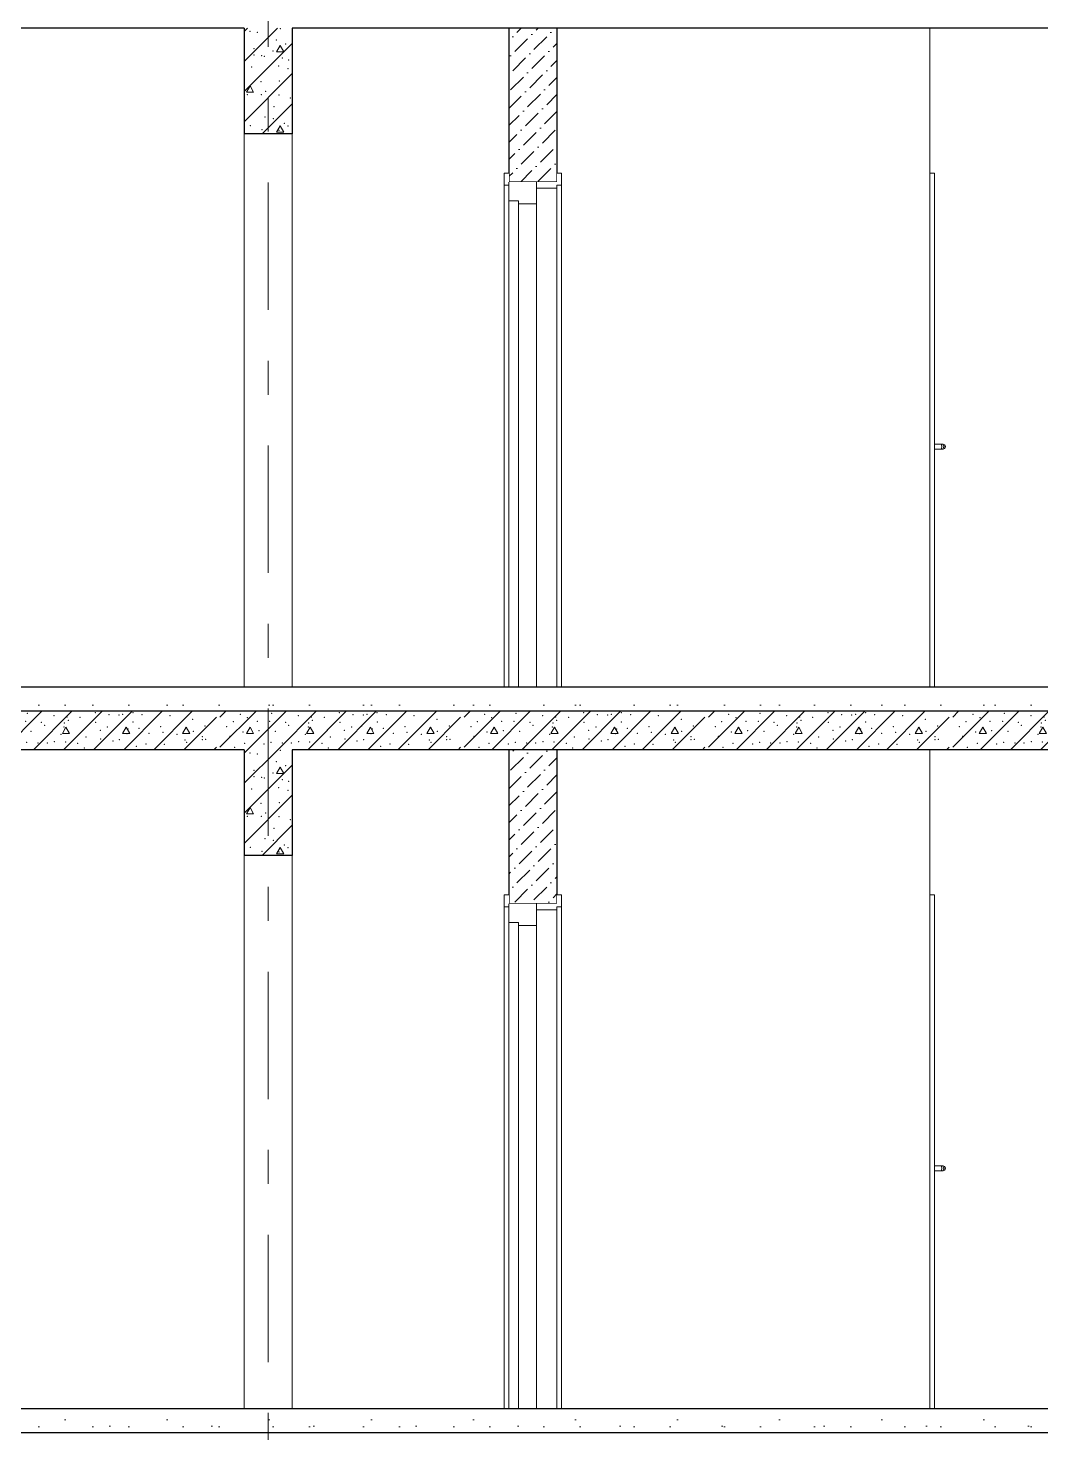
# Model space of a CAD drawing. Header units: millimetres. Extents: x 18162 to 7085488, y 72188 to 247925.
# Drawn here: x 3669831 to 3674041, y 107018 to 112858 of the extents above; entities that cross this region are included whole.
import ezdxf
from ezdxf.enums import TextEntityAlignment as Align

# ---------------------------------------------------------------- set-up
doc = ezdxf.new("R2010")
doc.units = ezdxf.units.MM
doc.header["$MEASUREMENT"] = 0
for name, pattern in [('Dot & Dashed', [670.277762, 317.5, -176.388889, 0, -176.388874]), ('Double Dashed', [1093.611073, 529.166651, -211.666656, 141.111112, -211.666656]), ('Wipeout_Contour', [1000, 0, -1000])]:
    doc.linetypes.add(name, pattern=pattern)
for name, color, linetype in [('Archicad Doors', 7, 'Continuous'), ('Structural - Bearing', 7, 'Continuous'), ('Structural - Grid', 7, 'Continuous')]:
    doc.layers.add(name, color=color, linetype=linetype)
doc.styles.add('GENERATED_STYLE_3', font='', dxfattribs={"width": 0.8})
doc.styles.get('GENERATED_STYLE_3').set_extended_font_data('ISOCPEUR MON')
pattern_1 = [(45, (3761974.73, 95118.01), (-70.71068, 70.71068), [75, -25, 0, -25]), (45, (3761983.57, 95197.56), (-70.71068, 70.71068), [75, -25, 0, -25])]
pattern_2 = [(0, (3761974.7, 95118), (0, 779.423), [48.75, -401.25]), (0, (3762199.7, 95507.7), (0, 779.423), [48.75, -401.25]), (60, (3761974.7, 95118), (-675, 389.7114), [48.75, -401.25]), (60, (3762424.7, 95118), (-675, 389.7114), [48.75, -401.25]), (120, (3762023.5, 95118), (675, 389.7114), [48.75, -401.25]), (120, (3762473.5, 95118), (675, 389.7114), [48.75, -401.25]), (0, (3761974.73, 95193), (0, 150), [0, -150, 0, -225]), (45, (3762049.73, 95193), (-106.06602, 106.06602), [0, -112.5, 0, -187.5])]

# ---------------------------------------------------------------- blocks, each defined once
blk = doc.blocks.new('*X804', base_point=(3761974.7, 95118))
at = {"layer": 'Structural - Bearing', "color": 7, "linetype": 'Continuous', "lineweight": 9}
for p, q in [((3670729.1, 109718.8), (3670868.3, 109858)), ((3670729.1, 109843.8), (3670743.3, 109858)), ((3670729.1, 109593.8), (3670929.1, 109793.8)), ((3670878.5, 109784.9), (3670863.6, 109758.9)), ((3670863.6, 109758.9), (3670893.6, 109758.9)), ((3670893.6, 109758.9), (3670878.5, 109784.9)), ((3670729.1, 109468.8), (3670929.1, 109668.8)), ((3670738.4, 109592.2), (3670753.5, 109618.3)), ((3670753.5, 109618.3), (3670768.4, 109592.2)), ((3670768.4, 109592.2), (3670738.4, 109592.2)), ((3670803.3, 109418), (3670929.1, 109543.8)), ((3670878.5, 109451.6), (3670863.6, 109425.5)), ((3670893.6, 109425.6), (3670878.5, 109451.6)), ((3670863.6, 109425.5), (3670893.6, 109425.6)), ((3670928.3, 109418), (3670929.1, 109418.8))]:
    blk.add_line(p, q, dxfattribs=at)
for p in [(3670878.9, 109855.7), (3670753, 109843.9), (3670783.6, 109840.2), (3670862.4, 109808.6), (3670769.5, 109771.9), (3670769.5, 109746.3), (3670789.8, 109779.5), (3670802.4, 109743.4), (3670813.2, 109741.1), (3670848.4, 109762), (3670901.2, 109791.6), (3670760.7, 109695.5), (3670872, 109700.2), (3670888.1, 109733.5), (3670910.7, 109689.5), (3670914.2, 109726), (3670799.5, 109635.8), (3670875.1, 109638.4), (3670741.6, 109581.7), (3670764.7, 109592), (3670800.9, 109581.2), (3670817.9, 109595.7), (3670874.2, 109579.2), (3670921.4, 109567.3), (3670852.8, 109530.7), (3670754.5, 109452.9), (3670815, 109489), (3670849.8, 109481.9), (3670895.7, 109462), (3670910.5, 109451.5), (3670802.9, 109435.9), (3670873.7, 109433.4)]:
    blk.add_point(p, dxfattribs=at)
blk = doc.blocks.new('*X817', base_point=(3761974.7, 95118))
at = {"layer": 'Structural - Bearing', "color": 7, "linetype": 'Continuous', "lineweight": 9}
for p, q in [((3670729.1, 112718.8), (3670868.2, 112858)), ((3670729.1, 112843.8), (3670743.2, 112858)), ((3670729.1, 112593.8), (3670929.1, 112793.8)), ((3670878.5, 112785), (3670863.6, 112758.9)), ((3670893.6, 112759), (3670878.5, 112785)), ((3670863.6, 112758.9), (3670893.6, 112759)), ((3670729.1, 112468.8), (3670929.1, 112668.8)), ((3670738.4, 112592.3), (3670753.5, 112618.3)), ((3670753.5, 112618.3), (3670768.4, 112592.3)), ((3670768.4, 112592.3), (3670738.4, 112592.3)), ((3670803.2, 112418), (3670929.1, 112543.8)), ((3670878.5, 112451.6), (3670863.6, 112425.6)), ((3670863.6, 112425.6), (3670893.6, 112425.6)), ((3670893.6, 112425.6), (3670878.5, 112451.6)), ((3670928.2, 112418), (3670929.1, 112418.8))]:
    blk.add_line(p, q, dxfattribs=at)
for p in [(3670753, 112843.9), (3670783.6, 112840.3), (3670878.9, 112855.7), (3670769.5, 112772), (3670789.8, 112779.5), (3670862.4, 112808.6), (3670901.2, 112791.7), (3670769.5, 112746.3), (3670802.4, 112743.5), (3670813.2, 112741.1), (3670848.4, 112762.1), (3670888.1, 112733.5), (3670914.2, 112726), (3670760.7, 112695.6), (3670872, 112700.2), (3670910.7, 112689.5), (3670799.5, 112635.9), (3670817.9, 112595.7), (3670875.1, 112638.4), (3670741.6, 112581.8), (3670764.7, 112592.1), (3670800.9, 112581.2), (3670874.2, 112579.2), (3670921.4, 112567.3), (3670815, 112489.1), (3670849.8, 112481.9), (3670852.8, 112530.7), (3670754.5, 112453), (3670802.9, 112435.9), (3670873.7, 112433.5), (3670895.7, 112462), (3670910.5, 112451.5)]:
    blk.add_point(p, dxfattribs=at)
blk = doc.blocks.new('*X821', base_point=(3761974.7, 95118))
at = {"layer": 'Structural - Bearing', "color": 7, "linetype": 'Continuous', "lineweight": 9}
for p, q in [((3669429.1, 109949), (3669498, 110018)), ((3669463, 109858), (3669598.3, 109993.2)), ((3669613.4, 109993.2), (3669638.2, 110018)), ((3669613.4, 109868.2), (3669763.2, 110018)), ((3669728.2, 109858), (3669888.2, 110018)), ((3669853.2, 109858), (3670013.2, 110018)), ((3669978.2, 109858), (3670138.2, 110018)), ((3670103.2, 109858), (3670263.2, 110018)), ((3670228.2, 109858), (3670388.2, 110018)), ((3670353.2, 109858), (3670513.2, 110018)), ((3670478.2, 109858), (3670613.4, 109993.2)), ((3670628.5, 109993.2), (3670653.3, 110018)), ((3670628.5, 109868.2), (3670778.3, 110018)), ((3670743.3, 109858), (3670903.3, 110018)), ((3670868.3, 109858), (3671028.3, 110018)), ((3670993.3, 109858), (3671153.3, 110018)), ((3671118.3, 109858), (3671278.3, 110018)), ((3671243.3, 109858), (3671403.3, 110018)), ((3671368.3, 109858), (3671528.3, 110018)), ((3671493.3, 109858), (3671628.5, 109993.2)), ((3671643.6, 109993.2), (3671668.4, 110018)), ((3671643.6, 109868.2), (3671793.4, 110018)), ((3671758.4, 109858), (3671918.4, 110018)), ((3671883.4, 109858), (3672043.4, 110018)), ((3672008.4, 109858), (3672168.4, 110018)), ((3672133.4, 109858), (3672293.4, 110018)), ((3672258.4, 109858), (3672418.4, 110018)), ((3672383.4, 109858), (3672543.4, 110018)), ((3672508.4, 109858), (3672643.6, 109993.2)), ((3672658.8, 109993.2), (3672683.5, 110018)), ((3672658.8, 109868.2), (3672808.5, 110018)), ((3672773.5, 109858), (3672933.5, 110018)), ((3672898.5, 109858), (3673058.5, 110018)), ((3673023.5, 109858), (3673183.5, 110018)), ((3673148.5, 109858), (3673308.5, 110018)), ((3673273.5, 109858), (3673433.5, 110018)), ((3673398.5, 109858), (3673558.5, 110018)), ((3673523.5, 109858), (3673658.8, 109993.2)), ((3673673.9, 109993.2), (3673698.7, 110018)), ((3673673.9, 109868.2), (3673823.7, 110018)), ((3673788.7, 109858), (3673948.7, 110018)), ((3673913.7, 109858), (3674073.7, 110018)), ((3674038.7, 109858), (3674198.7, 110018)), ((3674163.7, 109858), (3674323.7, 110018)), ((3674288.7, 109858), (3674448.7, 110018)), ((3674413.7, 109858), (3674573.7, 110018)), ((3674538.7, 109858), (3674673.9, 109993.2)), ((3674689, 109993.2), (3674713.8, 110018)), ((3674689, 109868.2), (3674838.8, 110018)), ((3674803.8, 109858), (3674963.8, 110018)), ((3674928.8, 109858), (3675088.8, 110018)), ((3675053.8, 109858), (3675213.8, 110018)), ((3675178.8, 109858), (3675338.8, 110018)), ((3675303.8, 109858), (3675463.8, 110018)), ((3675428.8, 109858), (3675588.8, 110018)), ((3675553.8, 109858), (3675689, 109993.2)), ((3675704.2, 109993.2), (3675728.9, 110018)), ((3675704.2, 109868.2), (3675853.9, 110018)), ((3675818.9, 109858), (3675978.9, 110018)), ((3675943.9, 109858), (3676103.9, 110018)), ((3676068.9, 109858), (3676228.9, 110018)), ((3676193.9, 109858), (3676353.9, 110018)), ((3669458.1, 109925.6), (3669473.3, 109951.6)), ((3669488.2, 109925.5), (3669458.1, 109925.6)), ((3669473.3, 109951.6), (3669488.2, 109925.5)), ((3669723.3, 109925.6), (3669738.4, 109951.6)), ((3669753.3, 109925.5), (3669723.3, 109925.6)), ((3669738.4, 109951.6), (3669753.3, 109925.5)), ((3669973.3, 109925.6), (3669988.4, 109951.6)), ((3670003.3, 109925.5), (3669973.3, 109925.6)), ((3669988.4, 109951.6), (3670003.3, 109925.5)), ((3670223.3, 109925.6), (3670238.4, 109951.6)), ((3670253.3, 109925.5), (3670223.3, 109925.6)), ((3670238.4, 109951.6), (3670253.3, 109925.5)), ((3670473.3, 109925.6), (3670488.4, 109951.6)), ((3670503.3, 109925.5), (3670473.3, 109925.6)), ((3670488.4, 109951.6), (3670503.3, 109925.5)), ((3670738.4, 109925.6), (3670753.5, 109951.6)), ((3670768.4, 109925.5), (3670738.4, 109925.6)), ((3670753.5, 109951.6), (3670768.4, 109925.5)), ((3670988.4, 109925.6), (3671003.5, 109951.6)), ((3671018.4, 109925.5), (3670988.4, 109925.6)), ((3671003.5, 109951.6), (3671018.4, 109925.5)), ((3671238.4, 109925.6), (3671253.5, 109951.6)), ((3671268.4, 109925.5), (3671238.4, 109925.6)), ((3671253.5, 109951.6), (3671268.4, 109925.5)), ((3671488.4, 109925.6), (3671503.5, 109951.6)), ((3671518.4, 109925.5), (3671488.4, 109925.6)), ((3671503.5, 109951.6), (3671518.4, 109925.5)), ((3671753.5, 109925.6), (3671768.6, 109951.6)), ((3671783.6, 109925.5), (3671753.5, 109925.6)), ((3671768.6, 109951.6), (3671783.6, 109925.5)), ((3672003.5, 109925.6), (3672018.6, 109951.6)), ((3672033.6, 109925.5), (3672003.5, 109925.6)), ((3672018.6, 109951.6), (3672033.6, 109925.5)), ((3672253.5, 109925.6), (3672268.6, 109951.6)), ((3672283.6, 109925.5), (3672253.5, 109925.6)), ((3672268.6, 109951.6), (3672283.6, 109925.5)), ((3672503.5, 109925.6), (3672518.6, 109951.6)), ((3672533.6, 109925.5), (3672503.5, 109925.6)), ((3672518.6, 109951.6), (3672533.6, 109925.5)), ((3672768.6, 109925.6), (3672783.8, 109951.6)), ((3672798.7, 109925.5), (3672768.6, 109925.6)), ((3672783.8, 109951.6), (3672798.7, 109925.5)), ((3673018.6, 109925.6), (3673033.8, 109951.6)), ((3673048.7, 109925.5), (3673018.6, 109925.6)), ((3673033.8, 109951.6), (3673048.7, 109925.5)), ((3673268.6, 109925.6), (3673283.8, 109951.6)), ((3673298.7, 109925.5), (3673268.6, 109925.6)), ((3673283.8, 109951.6), (3673298.7, 109925.5)), ((3673518.6, 109925.6), (3673533.8, 109951.6)), ((3673548.7, 109925.5), (3673518.6, 109925.6)), ((3673533.8, 109951.6), (3673548.7, 109925.5)), ((3673783.8, 109925.6), (3673798.9, 109951.6)), ((3673813.8, 109925.5), (3673783.8, 109925.6)), ((3673798.9, 109951.6), (3673813.8, 109925.5)), ((3674033.8, 109925.6), (3674048.9, 109951.6)), ((3674063.8, 109925.5), (3674033.8, 109925.6)), ((3674048.9, 109951.6), (3674063.8, 109925.5)), ((3674283.8, 109925.6), (3674298.9, 109951.6)), ((3674313.8, 109925.5), (3674283.8, 109925.6)), ((3674298.9, 109951.6), (3674313.8, 109925.5)), ((3674533.8, 109925.6), (3674548.9, 109951.6)), ((3674563.8, 109925.5), (3674533.8, 109925.6)), ((3674548.9, 109951.6), (3674563.8, 109925.5)), ((3674798.9, 109925.6), (3674814, 109951.6)), ((3674828.9, 109925.5), (3674798.9, 109925.6)), ((3674814, 109951.6), (3674828.9, 109925.5)), ((3675048.9, 109925.6), (3675064, 109951.6)), ((3675078.9, 109925.5), (3675048.9, 109925.6)), ((3675064, 109951.6), (3675078.9, 109925.5)), ((3675298.9, 109925.6), (3675314, 109951.6)), ((3675328.9, 109925.5), (3675298.9, 109925.6)), ((3675314, 109951.6), (3675328.9, 109925.5)), ((3675548.9, 109925.6), (3675564, 109951.6)), ((3675578.9, 109925.5), (3675548.9, 109925.6)), ((3675564, 109951.6), (3675578.9, 109925.5)), ((3675814, 109925.6), (3675829.2, 109951.6)), ((3675844.1, 109925.5), (3675814, 109925.6)), ((3675829.2, 109951.6), (3675844.1, 109925.5)), ((3676064, 109925.6), (3676079.2, 109951.6)), ((3676094.1, 109925.5), (3676064, 109925.6)), ((3676079.2, 109951.6), (3676094.1, 109925.5)), ((3676314, 109925.6), (3676329.2, 109951.6)), ((3676344.1, 109925.5), (3676314, 109925.6)), ((3676318.9, 109858), (3676379.1, 109918.1)), ((3676329.2, 109951.6), (3676344.1, 109925.5)), ((3669588, 109858), (3669598.3, 109868.2)), ((3670603.2, 109858), (3670613.4, 109868.2)), ((3671618.3, 109858), (3671628.5, 109868.2)), ((3672633.4, 109858), (3672643.6, 109868.2)), ((3673648.5, 109858), (3673658.8, 109868.2)), ((3674663.7, 109858), (3674673.9, 109868.2)), ((3675678.8, 109858), (3675689, 109868.2))]:
    blk.add_line(p, q, dxfattribs=at)
for p in [(3669500, 109984.5), (3669668.5, 109975.4), (3669698.1, 110005.4), (3669727.3, 109990.9), (3669768.8, 109976.8), (3669820.5, 109976.4), (3669828.2, 110009.3), (3669886.2, 109972.5), (3669938.9, 109999), (3669982, 109969.1), (3669992.8, 109993.8), (3669997.9, 109980.2), (3670046.9, 109992.2), (3670110.1, 110012.3), (3670111.8, 109972.1), (3670166.8, 110004.1), (3670209.2, 110003.1), (3670224.6, 110004.6), (3670266.4, 110012.3), (3670267.1, 109973.8), (3670304.6, 110004.1), (3670420.1, 109999.9), (3670515.2, 109984.5), (3670683.6, 109975.4), (3670713.2, 110005.4), (3670742.4, 109990.9), (3670783.9, 109976.8), (3670835.6, 109976.4), (3670843.3, 110009.3), (3670901.3, 109972.5), (3670954, 109999), (3670997.2, 109969.1), (3671008, 109993.8), (3671013, 109980.2), (3671062.1, 109992.2), (3671125.2, 110012.3), (3671127, 109972.1), (3671182, 110004.1), (3671224.3, 110003.1), (3671239.8, 110004.6), (3671281.5, 110012.3), (3671282.2, 109973.8), (3671319.8, 110004.1), (3671435.2, 109999.9), (3671530.3, 109984.5), (3671698.7, 109975.4), (3671728.4, 110005.4), (3671757.5, 109990.9), (3671799, 109976.8), (3671850.8, 109976.4), (3671858.4, 110009.3), (3671916.4, 109972.5), (3671969.2, 109999), (3672012.3, 109969.1), (3672023.1, 109993.8), (3672028.2, 109980.2), (3672077.2, 109992.2), (3672140.3, 110012.3), (3672142.1, 109972.1), (3672197.1, 110004.1), (3672239.4, 110003.1), (3672254.9, 110004.6), (3672296.6, 110012.3), (3672297.3, 109973.8), (3672334.9, 110004.1), (3672450.4, 109999.9), (3672545.4, 109984.5), (3672713.9, 109975.4), (3672743.5, 110005.4), (3672772.7, 109990.9), (3672814.2, 109976.8), (3672865.9, 109976.4), (3672873.5, 110009.3), (3672931.6, 109972.5), (3672984.3, 109999), (3673027.4, 109969.1), (3673038.2, 109993.8), (3673043.3, 109980.2), (3673092.3, 109992.2), (3673155.4, 110012.3), (3673157.2, 109972.1), (3673212.2, 110004.1), (3673254.6, 110003.1), (3673270, 110004.6), (3673311.7, 110012.3), (3673312.5, 109973.8), (3673350, 110004.1), (3673465.5, 109999.9), (3673560.5, 109984.5), (3673729, 109975.4), (3673758.6, 110005.4), (3673787.8, 109990.9), (3673829.3, 109976.8), (3673881, 109976.4), (3673888.7, 110009.3), (3673946.7, 109972.5), (3673999.4, 109999), (3674042.5, 109969.1), (3674053.3, 109993.8), (3674058.4, 109980.2), (3674107.4, 109992.2), (3674170.6, 110012.3), (3674172.3, 109972.1), (3674227.3, 110004.1), (3674269.7, 110003.1), (3674285.1, 110004.6), (3674326.9, 110012.3), (3674327.6, 109973.8), (3674365.1, 110004.1), (3674480.6, 109999.9), (3674575.7, 109984.5), (3674744.1, 109975.4), (3674773.7, 110005.4), (3674802.9, 109990.9), (3674844.4, 109976.8), (3674896.1, 109976.4), (3674903.8, 110009.3), (3674961.8, 109972.5), (3675014.5, 109999), (3675057.7, 109969.1), (3675068.5, 109993.8), (3675073.5, 109980.2), (3675122.6, 109992.2), (3675185.7, 110012.3), (3675187.5, 109972.1), (3675242.5, 110004.1), (3675284.8, 110003.1), (3675300.3, 110004.6), (3675342, 110012.3), (3675342.7, 109973.8), (3675380.3, 110004.1), (3675495.7, 109999.9), (3675590.8, 109984.5), (3675759.2, 109975.4), (3675788.9, 110005.4), (3675818, 109990.9), (3675859.5, 109976.8), (3675911.3, 109976.4), (3675918.9, 110009.3), (3675976.9, 109972.5), (3676029.7, 109999), (3676072.8, 109969.1), (3676083.6, 109993.8), (3676088.7, 109980.2), (3676137.7, 109992.2), (3676200.8, 110012.3), (3676202.6, 109972.1), (3676257.6, 110004.1), (3676299.9, 110003.1), (3676315.4, 110004.6), (3676357.1, 110012.3), (3676357.8, 109973.8), (3669434.6, 109922.5), (3669502, 109934.6), (3669540.2, 109911.9), (3669550.9, 109956.5), (3669641.4, 109953.9), (3669654.4, 109913.4), (3669708.4, 109932), (3669776, 109937.8), (3669843.6, 109934.6), (3669899.1, 109959.1), (3669968.1, 109922.7), (3669980.1, 109952.6), (3670059.3, 109939.1), (3670071.5, 109911.4), (3670130.8, 109938.5), (3670160.4, 109952.6), (3670201.6, 109956.5), (3670241.5, 109924.3), (3670246.7, 109944.9), (3670291.8, 109946.8), (3670333.5, 109925.6), (3670381.7, 109954.5), (3670391.4, 109929.9), (3670449.7, 109922.5), (3670517.1, 109934.6), (3670555.3, 109911.9), (3670566.1, 109956.5), (3670656.6, 109953.9), (3670669.5, 109913.4), (3670723.5, 109932), (3670791.1, 109937.8), (3670858.7, 109934.6), (3670914.2, 109959.1), (3670983.2, 109922.7), (3670995.2, 109952.6), (3671074.4, 109939.1), (3671086.7, 109911.4), (3671145.9, 109938.5), (3671175.5, 109952.6), (3671216.8, 109956.5), (3671256.7, 109924.3), (3671261.8, 109944.9), (3671307, 109946.8), (3671348.6, 109925.6), (3671396.9, 109954.5), (3671406.5, 109929.9), (3671464.9, 109922.5), (3671532.2, 109934.6), (3671570.5, 109911.9), (3671581.2, 109956.5), (3671671.7, 109953.9), (3671684.7, 109913.4), (3671738.7, 109932), (3671806.3, 109937.8), (3671873.9, 109934.6), (3671929.4, 109959.1), (3671998.4, 109922.7), (3672010.4, 109952.6), (3672089.5, 109939.1), (3672101.8, 109911.4), (3672161, 109938.5), (3672190.7, 109952.6), (3672231.9, 109956.5), (3672271.8, 109924.3), (3672276.9, 109944.9), (3672322.1, 109946.8), (3672363.7, 109925.6), (3672412, 109954.5), (3672421.7, 109929.9), (3672480, 109922.5), (3672547.4, 109934.6), (3672585.6, 109911.9), (3672596.3, 109956.5), (3672686.8, 109953.9), (3672699.8, 109913.4), (3672753.8, 109932), (3672821.4, 109937.8), (3672889, 109934.6), (3672944.5, 109959.1), (3673013.5, 109922.7), (3673025.5, 109952.6), (3673104.7, 109939.1), (3673116.9, 109911.4), (3673176.2, 109938.5), (3673205.8, 109952.6), (3673247, 109956.5), (3673286.9, 109924.3), (3673292.1, 109944.9), (3673337.2, 109946.8), (3673378.8, 109925.6), (3673427.1, 109954.5), (3673436.8, 109929.9), (3673495.1, 109922.5), (3673562.5, 109934.6), (3673600.7, 109911.9), (3673611.4, 109956.5), (3673701.9, 109953.9), (3673714.9, 109913.4), (3673768.9, 109932), (3673836.5, 109937.8), (3673904.1, 109934.6), (3673959.6, 109959.1), (3674028.6, 109922.7), (3674040.6, 109952.6), (3674119.8, 109939.1), (3674132.1, 109911.4), (3674191.3, 109938.5), (3674220.9, 109952.6), (3674262.1, 109956.5), (3674302, 109924.3), (3674307.2, 109944.9), (3674352.3, 109946.8), (3674394, 109925.6), (3674442.2, 109954.5), (3674451.9, 109929.9), (3674510.2, 109922.5), (3674577.6, 109934.6), (3674615.8, 109911.9), (3674626.6, 109956.5), (3674717.1, 109953.9), (3674730, 109913.4), (3674784, 109932), (3674851.6, 109937.8), (3674919.2, 109934.6), (3674974.7, 109959.1), (3675043.7, 109922.7), (3675055.7, 109952.6), (3675134.9, 109939.1), (3675147.2, 109911.4), (3675206.4, 109938.5), (3675236, 109952.6), (3675277.3, 109956.5), (3675317.2, 109924.3), (3675322.3, 109944.9), (3675367.5, 109946.8), (3675409.1, 109925.6), (3675457.4, 109954.5), (3675467, 109929.9), (3675525.4, 109922.5), (3675592.7, 109934.6), (3675631, 109911.9), (3675641.7, 109956.5), (3675732.2, 109953.9), (3675745.2, 109913.4), (3675799.2, 109932), (3675866.8, 109937.8), (3675934.4, 109934.6), (3675989.9, 109959.1), (3676058.9, 109922.7), (3676070.9, 109952.6), (3676150, 109939.1), (3676162.3, 109911.4), (3676221.5, 109938.5), (3676251.2, 109952.6), (3676292.4, 109956.5), (3676332.3, 109924.3), (3676337.4, 109944.9), (3669468.5, 109897.9), (3669475.3, 109888.7), (3669540.4, 109900.1), (3669554.1, 109901.1), (3669674.5, 109868.6), (3669715.9, 109884.1), (3669796.8, 109881.4), (3669825.6, 109889.5), (3669863, 109867.1), (3669872.3, 109885.6), (3669910.2, 109886.6), (3669940.2, 109892.1), (3669986.6, 109890.8), (3670037.6, 109885.3), (3670064.2, 109865.8), (3670132.5, 109903.3), (3670183.2, 109894.4), (3670210.8, 109900.5), (3670281, 109872.4), (3670320.5, 109882.5), (3670397.7, 109881), (3670483.6, 109897.9), (3670490.4, 109888.7), (3670555.5, 109900.1), (3670569.2, 109901.1), (3670689.6, 109868.6), (3670731.1, 109884.1), (3670812, 109881.4), (3670840.7, 109889.5), (3670878.2, 109867.1), (3670887.4, 109885.6), (3670925.3, 109886.6), (3670955.3, 109892.1), (3671001.7, 109890.8), (3671052.8, 109885.3), (3671079.4, 109865.8), (3671147.6, 109903.3), (3671198.3, 109894.4), (3671226, 109900.5), (3671296.2, 109872.4), (3671335.6, 109882.5), (3671412.8, 109881), (3671498.7, 109897.9), (3671505.6, 109888.7), (3671570.6, 109900.1), (3671584.4, 109901.1), (3671704.8, 109868.6), (3671746.2, 109884.1), (3671827.1, 109881.4), (3671855.8, 109889.5), (3671893.3, 109867.1), (3671902.6, 109885.6), (3671940.4, 109886.6), (3671970.5, 109892.1), (3672016.8, 109890.8), (3672067.9, 109885.3), (3672094.5, 109865.8), (3672162.8, 109903.3), (3672213.5, 109894.4), (3672241.1, 109900.5), (3672311.3, 109872.4), (3672350.7, 109882.5), (3672428, 109881), (3672513.9, 109897.9), (3672520.7, 109888.7), (3672585.7, 109900.1), (3672599.5, 109901.1), (3672719.9, 109868.6), (3672761.3, 109884.1), (3672842.2, 109881.4), (3672871, 109889.5), (3672908.4, 109867.1), (3672917.7, 109885.6), (3672955.5, 109886.6), (3672985.6, 109892.1), (3673031.9, 109890.8), (3673083, 109885.3), (3673109.6, 109865.8), (3673177.9, 109903.3), (3673228.6, 109894.4), (3673256.2, 109900.5), (3673326.4, 109872.4), (3673365.8, 109882.5), (3673443.1, 109881), (3673529, 109897.9), (3673535.8, 109888.7), (3673600.9, 109900.1), (3673614.6, 109901.1), (3673735, 109868.6), (3673776.4, 109884.1), (3673857.3, 109881.4), (3673886.1, 109889.5), (3673923.5, 109867.1), (3673932.8, 109885.6), (3673970.7, 109886.6), (3674000.7, 109892.1), (3674047.1, 109890.8), (3674098.1, 109885.3), (3674124.7, 109865.8), (3674193, 109903.3), (3674243.7, 109894.4), (3674271.3, 109900.5), (3674341.5, 109872.4), (3674381, 109882.5), (3674458.2, 109881), (3674544.1, 109897.9), (3674550.9, 109888.7), (3674616, 109900.1), (3674629.7, 109901.1), (3674750.1, 109868.6), (3674791.6, 109884.1), (3674872.5, 109881.4), (3674901.2, 109889.5), (3674938.7, 109867.1), (3674947.9, 109885.6), (3674985.8, 109886.6), (3675015.8, 109892.1), (3675062.2, 109890.8), (3675113.3, 109885.3), (3675139.9, 109865.8), (3675208.1, 109903.3), (3675258.8, 109894.4), (3675286.5, 109900.5), (3675356.7, 109872.4), (3675396.1, 109882.5), (3675473.3, 109881), (3675559.2, 109897.9), (3675566.1, 109888.7), (3675631.1, 109900.1), (3675644.9, 109901.1), (3675765.3, 109868.6), (3675806.7, 109884.1), (3675887.6, 109881.4), (3675916.3, 109889.5), (3675953.8, 109867.1), (3675963.1, 109885.6), (3676000.9, 109886.6), (3676031, 109892.1), (3676077.3, 109890.8), (3676128.4, 109885.3), (3676155, 109865.8), (3676223.3, 109903.3), (3676274, 109894.4), (3676301.6, 109900.5), (3676371.8, 109872.4)]:
    blk.add_point(p, dxfattribs=at)
blk = doc.blocks.new('Standard grid marker[359]_3', base_point=(3670829.1, 147118))
at = {"layer": 'Structural - Grid', "color": 13, "linetype": 'Double Dashed', "lineweight": 13}
blk.add_line((3670829.1, 146118), (3670829.1, 88118), dxfattribs=at)
at = {"layer": 'Structural - Grid', "color": 13, "lineweight": 13, "style": 'GENERATED_STYLE_3'}
blk.add_attdef('AC_MarkerText_1', text='', height=250, rotation=360, dxfattribs=at).set_placement((3670829.1, 86943), align=Align.TOP_CENTER)

msp = doc.modelspace()

# ---------------------------------------------------------------- hatches: boundary and pattern name
at = {"layer": 'Structural - Bearing', "linetype": 'Continuous', "lineweight": 9}
h = msp.add_hatch(dxfattribs=at)
h.set_pattern_fill('Dot___Dashed_0003', style=0, pattern_type=2)
h.set_pattern_definition(pattern_1)
h.paths.add_polyline_path([(3671829.1, 112858), (3671829.1, 112218), (3672029.1, 112218), (3672029.1, 112858)])
h = msp.add_hatch(dxfattribs=at)
h.set_pattern_fill('Dot___Dashed_0003', style=0, pattern_type=2)
h.set_pattern_definition(pattern_1)
h.paths.add_polyline_path([(3671829.1, 109858), (3671829.1, 109218), (3672029.1, 109218), (3672029.1, 109858)])

# ---------------------------------------------------------------- linework, layer by layer
at = {"layer": 'Archicad Doors', "color": 7, "linetype": 'Continuous', "lineweight": 9}
for p, q in [((3670729.1, 110118), (3670729.1, 112418)), ((3670929.1, 112418), (3670929.1, 110118)), ((3673598.1, 112255), (3673579.1, 112255)), ((3673598.1, 112255), (3673598.1, 110118)), ((3673598.1, 111128), (3673619.1, 111128)), ((3673598.1, 111108), (3673619.1, 111108)), ((3673619.1, 111128), (3673624.8, 111128)), ((3673619.1, 111108), (3673624.8, 111108)), ((3673624.8, 111128), (3673629.7, 111128)), ((3673624.8, 111108), (3673629.7, 111108)), ((3673627.6, 111125.1), (3673628.7, 111118)), ((3673628.7, 111118), (3673627.6, 111110.9)), ((3673629.7, 111128), (3673632.9, 111128)), ((3673629.7, 111108), (3673632.9, 111108)), ((3673632.9, 111128), (3673634.1, 111128)), ((3673632.9, 111108), (3673634.1, 111108)), ((3673634.1, 111128), (3673641.1, 111125.1)), ((3673641.1, 111110.9), (3673634.1, 111108)), ((3673634.8, 111125.1), (3673636.9, 111118)), ((3673636.9, 111118), (3673634.8, 111110.9)), ((3673639.6, 111125.1), (3673642.3, 111118)), ((3673642.3, 111118), (3673639.6, 111110.9)), ((3673641.1, 111125.1), (3673644.1, 111118)), ((3673644.1, 111118), (3673641.1, 111110.9)), ((3670729.1, 107118), (3670729.1, 109418)), ((3670929.1, 109418), (3670929.1, 107118)), ((3673598.1, 109255), (3673579.1, 109255)), ((3673598.1, 109255), (3673598.1, 107118)), ((3673598.1, 108128), (3673619.1, 108128)), ((3673598.1, 108108), (3673619.1, 108108)), ((3673619.1, 108128), (3673624.8, 108128)), ((3673619.1, 108108), (3673624.8, 108108)), ((3673624.8, 108128), (3673629.7, 108128)), ((3673624.8, 108108), (3673629.7, 108108)), ((3673627.6, 108125.1), (3673628.7, 108118)), ((3673628.7, 108118), (3673627.6, 108110.9)), ((3673629.7, 108128), (3673632.9, 108128)), ((3673629.7, 108108), (3673632.9, 108108)), ((3673632.9, 108128), (3673634.1, 108128)), ((3673632.9, 108108), (3673634.1, 108108)), ((3673634.1, 108128), (3673641.1, 108125.1)), ((3673641.1, 108110.9), (3673634.1, 108108)), ((3673634.8, 108125.1), (3673636.9, 108118)), ((3673636.9, 108118), (3673634.8, 108110.9)), ((3673639.6, 108125.1), (3673642.3, 108118)), ((3673642.3, 108118), (3673639.6, 108110.9)), ((3673641.1, 108125.1), (3673644.1, 108118)), ((3673644.1, 108118), (3673641.1, 108110.9))]:
    msp.add_line(p, q, dxfattribs=at)
at = {"layer": 'Structural - Bearing', "color": 7, "linetype": 'Continuous', "lineweight": 25}
for p, q in [((3670729.1, 112858), (3669429.1, 112858)), ((3670729.1, 112858), (3670729.1, 112418)), ((3670929.1, 112858), (3670929.1, 112418)), ((3671829.1, 112858), (3670929.1, 112858)), ((3672029.1, 112858), (3671829.1, 112858)), ((3676179.1, 112858), (3672029.1, 112858)), ((3670929.1, 112418), (3670729.1, 112418)), ((3676379.1, 110018), (3669429.1, 110018)), ((3670729.1, 109858), (3669429.1, 109858)), ((3670729.1, 109858), (3670729.1, 109418)), ((3670929.1, 109858), (3670929.1, 109418)), ((3671829.1, 109858), (3670929.1, 109858)), ((3672029.1, 109858), (3671829.1, 109858)), ((3676179.1, 109858), (3672029.1, 109858)), ((3670929.1, 109418), (3670729.1, 109418)), ((3676379.1, 107018), (3669429.1, 107018))]:
    msp.add_line(p, q, dxfattribs=at)
at = {"layer": 'Structural - Bearing', "color": 7, "linetype": 'Continuous', "lineweight": 9}
for p, q in [((3673579.1, 110118), (3673579.1, 112858)), ((3673579.1, 107118), (3673579.1, 109858))]:
    msp.add_line(p, q, dxfattribs=at)
at = {"layer": 'Structural - Bearing', "color": 7, "linetype": 'Continuous', "lineweight": 25, "flags": 128}
for points in [[(3671829.1, 112858), (3671829.1, 112255), (3671829.1, 112218)], [(3672029.1, 112858), (3672029.1, 112255), (3672029.1, 112218)], [(3672029.1, 112218), (3671944.1, 112218), (3671829.1, 112218)], [(3671829.1, 109858), (3671829.1, 109255), (3671829.1, 109218)], [(3672029.1, 109858), (3672029.1, 109255), (3672029.1, 109218)], [(3672029.1, 109218), (3671944.1, 109218), (3671829.1, 109218)]]:
    msp.add_lwpolyline(points, dxfattribs=at)

# ---------------------------------------------------------------- block references
at = {"layer": 'Structural - Bearing', "lineweight": 0}
for name in ['*X817', '*X821', '*X804']:
    msp.add_blockref(name, (3761974.7, 95118), dxfattribs=at)
at = {"layer": 'Structural - Grid', "color": 13, "linetype": 'Continuous', "lineweight": 13}
msp.add_blockref('Standard grid marker[359]_3', (3670829.1, 147118), dxfattribs=at)

# ---------------------------------------------------------------- wipeouts: each hides what was drawn before it
at = {"color": 254, "linetype": 'Wipeout_Contour', "lineweight": 0, "ltscale": 14694121.9047597}
msp.add_wipeout([(3671829.1, 110118), (3671869.1, 110118), (3671869.1, 112140), (3671829.1, 112140)], dxfattribs=at).dxf.layer = 'Archicad Doors'
at = {"color": 254, "linetype": 'Wipeout_Contour', "lineweight": 0, "ltscale": 14693763.78495689}
msp.add_wipeout([(3671829.1, 107118), (3671869.1, 107118), (3671869.1, 109140), (3671829.1, 109140)], dxfattribs=at).dxf.layer = 'Archicad Doors'

# ---------------------------------------------------------------- next in the draw order: hatches: boundary and pattern name
at = {"layer": 'Structural - Bearing', "linetype": 'Continuous', "lineweight": 9}
h = msp.add_hatch(dxfattribs=at)
h.set_pattern_fill('Lightweight_Concrete_0003', style=0, pattern_type=2)
h.set_pattern_definition(pattern_2)
h.paths.add_polyline_path([(3676379.1, 110118), (3669429.1, 110118), (3669429.1, 110018), (3676379.1, 110018)])
h = msp.add_hatch(dxfattribs=at)
h.set_pattern_fill('Lightweight_Concrete_0003', style=0, pattern_type=2)
h.set_pattern_definition(pattern_2)
h.paths.add_polyline_path([(3669429.1, 107018), (3676379.1, 107018), (3676379.1, 107118), (3669429.1, 107118)])

# ---------------------------------------------------------------- next in the draw order: linework, layer by layer
at = {"color": 8, "linetype": 'Dot & Dashed', "lineweight": 13}
for p, q in [((3658879.3, 110118), (3689916.5, 110118)), ((3658879.3, 107118), (3689916.5, 107118))]:
    msp.add_line(p, q, dxfattribs=at)
at = {"layer": 'Archicad Doors', "color": 7, "linetype": 'Continuous', "lineweight": 9}
for p, q in [((3671829, 112042.6), (3671829, 111982.7)), ((3671869.2, 112042.6), (3671869.2, 111982.7)), ((3671829, 111945.2), (3671829, 111885.3)), ((3671869.2, 111945.2), (3671869.2, 111885.3)), ((3671829, 111847.8), (3671829, 111787.9)), ((3671869.2, 111847.8), (3671869.2, 111787.9)), ((3671829, 111750.5), (3671829, 111690.5)), ((3671869.2, 111750.5), (3671869.2, 111690.5)), ((3671829, 111653.1), (3671829, 111593.1)), ((3671869.2, 111653.1), (3671869.2, 111593.1)), ((3671829, 111555.7), (3671829, 111495.8)), ((3671869.2, 111555.7), (3671869.2, 111495.8)), ((3671829, 111458.3), (3671829, 111415.6)), ((3671869.2, 111458.3), (3671869.2, 111415.6)), ((3671829, 110799.7), (3671829, 110842.4)), ((3671869.2, 110799.7), (3671869.2, 110842.4)), ((3671829, 110702.3), (3671829, 110762.3)), ((3671869.2, 110702.3), (3671869.2, 110762.3)), ((3671829, 110604.9), (3671829, 110664.9)), ((3671869.2, 110604.9), (3671869.2, 110664.9)), ((3671829, 110507.6), (3671829, 110567.5)), ((3671869.2, 110507.6), (3671869.2, 110567.5)), ((3671829, 110410.2), (3671829, 110470.1)), ((3671869.2, 110410.2), (3671869.2, 110470.1)), ((3671829, 110312.8), (3671829, 110372.7)), ((3671869.2, 110312.8), (3671869.2, 110372.7)), ((3671829, 110215.4), (3671829, 110275.3)), ((3671869.2, 110215.4), (3671869.2, 110275.3)), ((3671829, 110118), (3671829, 110177.9)), ((3671869.2, 110131.6), (3671869.2, 110177.9)), ((3671829, 109042.6), (3671829, 108982.7)), ((3671869.2, 109042.6), (3671869.2, 108982.7)), ((3671829, 108945.2), (3671829, 108885.3)), ((3671869.2, 108945.2), (3671869.2, 108885.3)), ((3671829, 108847.8), (3671829, 108787.9)), ((3671869.2, 108847.8), (3671869.2, 108787.9)), ((3671829, 108750.5), (3671829, 108690.5)), ((3671869.2, 108750.5), (3671869.2, 108690.5)), ((3671829, 108653.1), (3671829, 108593.1)), ((3671869.2, 108653.1), (3671869.2, 108593.1)), ((3671829, 108555.7), (3671829, 108495.8)), ((3671869.2, 108555.7), (3671869.2, 108495.8)), ((3671829, 108458.3), (3671829, 108415.6)), ((3671869.2, 108458.3), (3671869.2, 108415.6)), ((3671829, 107799.7), (3671829, 107842.4)), ((3671869.2, 107799.7), (3671869.2, 107842.4)), ((3671829, 107702.3), (3671829, 107762.3)), ((3671869.2, 107702.3), (3671869.2, 107762.3)), ((3671829, 107604.9), (3671829, 107664.9)), ((3671869.2, 107604.9), (3671869.2, 107664.9)), ((3671829, 107507.6), (3671829, 107567.5)), ((3671869.2, 107507.6), (3671869.2, 107567.5)), ((3671829, 107410.2), (3671829, 107470.1)), ((3671869.2, 107410.2), (3671869.2, 107470.1)), ((3671829, 107312.8), (3671829, 107372.7)), ((3671869.2, 107312.8), (3671869.2, 107372.7)), ((3671829, 107215.4), (3671829, 107275.3)), ((3671869.2, 107215.4), (3671869.2, 107275.3)), ((3671829, 107118), (3671829, 107177.9)), ((3671869.2, 107131.6), (3671869.2, 107177.9))]:
    msp.add_line(p, q, dxfattribs=at)
at = {"layer": 'Structural - Bearing', "color": 7, "linetype": 'Continuous', "lineweight": 25, "flags": 128}
for points in [[(3676379.1, 110118), (3671869.1, 110118), (3671829.1, 110118), (3669429.1, 110118)], [(3676379.1, 107118), (3671869.1, 107118), (3671829.1, 107118), (3669429.1, 107118)]]:
    msp.add_lwpolyline(points, dxfattribs=at)

# ---------------------------------------------------------------- next in the draw order: wipeouts: each hides what was drawn before it
at = {"color": 254, "linetype": 'Wipeout_Contour', "lineweight": 0, "ltscale": 14694137.29023352}
msp.add_wipeout([(3671810.1, 112205), (3671829.1, 112205), (3671829.1, 112255), (3671810.1, 112255)], dxfattribs=at).dxf.layer = 'Archicad Doors'
at = {"color": 254, "linetype": 'Wipeout_Contour', "lineweight": 0, "ltscale": 14694801.98464608}
msp.add_wipeout([(3671944.1, 112193), (3672029.1, 112193), (3672029.1, 112218), (3671944.1, 112218)], dxfattribs=at).dxf.layer = 'Archicad Doors'
at = {"color": 254, "linetype": 'Wipeout_Contour', "lineweight": 0, "ltscale": 14693775.57415365}
msp.add_wipeout([(3671810.1, 109205), (3671829.1, 109205), (3671829.1, 109255), (3671810.1, 109255)], dxfattribs=at).dxf.layer = 'Archicad Doors'
at = {"color": 254, "linetype": 'Wipeout_Contour', "lineweight": 0, "ltscale": 14694440.36495844}
msp.add_wipeout([(3671944.1, 109193), (3672029.1, 109193), (3672029.1, 109218), (3671944.1, 109218)], dxfattribs=at).dxf.layer = 'Archicad Doors'

# ---------------------------------------------------------------- next in the draw order: linework, layer by layer
at = {"layer": 'Archicad Doors', "color": 7, "linetype": 'Continuous', "lineweight": 9}
for p, q in [((3671829.1, 112255), (3671810.1, 112255)), ((3671829.1, 109255), (3671810.1, 109255))]:
    msp.add_line(p, q, dxfattribs=at)

# ---------------------------------------------------------------- next in the draw order: wipeouts: each hides what was drawn before it
at = {"color": 254, "linetype": 'Wipeout_Contour', "lineweight": 0, "ltscale": 14695012.8813502}
msp.add_wipeout([(3672048.1, 112205), (3672048.1, 112255), (3672029.1, 112255), (3672029.1, 112205)], dxfattribs=at).dxf.layer = 'Archicad Doors'
at = {"color": 254, "linetype": 'Wipeout_Contour', "lineweight": 0, "ltscale": 22041560.58583945}
msp.add_wipeout([(3671829.1, 112218), (3671829.1, 112140), (3671869.1, 112140), (3671869.1, 112128), (3671944.1, 112128), (3671944.1, 112218)], dxfattribs=at).dxf.layer = 'Archicad Doors'
at = {"color": 254, "linetype": 'Wipeout_Contour', "lineweight": 0, "ltscale": 22041018.35424579}
msp.add_wipeout([(3671829.1, 109218), (3671829.1, 109140), (3671869.1, 109140), (3671869.1, 109128), (3671944.1, 109128), (3671944.1, 109218)], dxfattribs=at).dxf.layer = 'Archicad Doors'
at = {"color": 254, "linetype": 'Wipeout_Contour', "lineweight": 0, "ltscale": 14694651.18682343}
msp.add_wipeout([(3672048.1, 109205), (3672048.1, 109255), (3672029.1, 109255), (3672029.1, 109205)], dxfattribs=at).dxf.layer = 'Archicad Doors'

# ---------------------------------------------------------------- next in the draw order: linework, layer by layer
at = {"layer": 'Archicad Doors', "color": 7, "linetype": 'Continuous', "lineweight": 9}
for p, q in [((3671810.1, 112255), (3671810.1, 112205)), ((3672048.1, 112255), (3672029.1, 112255)), ((3672048.1, 112255), (3672048.1, 112205)), ((3671810.1, 112205), (3671810.1, 110118)), ((3671829.1, 112205), (3671810.1, 112205)), ((3672029.1, 112193), (3671944.1, 112193)), ((3672029.1, 112205), (3672029.1, 112193)), ((3672048.1, 112205), (3672029.1, 112205)), ((3672029.1, 112193), (3672029.1, 110118)), ((3672048.1, 112205), (3672048.1, 110118)), ((3671829, 112140), (3671829, 112080.1)), ((3671869.1, 112140), (3671829.1, 112140)), ((3671944.1, 112128), (3671869.1, 112128)), ((3671944.1, 112128), (3671944.1, 110118)), ((3671869.2, 112126.4), (3671869.2, 112080.1)), ((3671810.1, 109255), (3671810.1, 109205)), ((3672048.1, 109255), (3672029.1, 109255)), ((3672048.1, 109255), (3672048.1, 109205)), ((3671810.1, 109205), (3671810.1, 107118)), ((3671829.1, 109205), (3671810.1, 109205)), ((3672029.1, 109193), (3671944.1, 109193)), ((3672029.1, 109205), (3672029.1, 109193)), ((3672048.1, 109205), (3672029.1, 109205)), ((3672029.1, 109193), (3672029.1, 107118)), ((3672048.1, 109205), (3672048.1, 107118)), ((3671829, 109140), (3671829, 109080.1)), ((3671869.1, 109140), (3671829.1, 109140)), ((3671944.1, 109128), (3671869.1, 109128)), ((3671869.2, 109126.4), (3671869.2, 109080.1)), ((3671944.1, 109128), (3671944.1, 107118))]:
    msp.add_line(p, q, dxfattribs=at)
at = {"layer": 'Archicad Doors', "color": 7, "linetype": 'Continuous', "lineweight": 9, "flags": 128}
for points in [[(3671829.1, 112218), (3671829.1, 112205), (3671829.1, 112140), (3671829.1, 110118)], [(3671944.1, 112218), (3671944.1, 112193), (3671944.1, 112128)], [(3671869.1, 112140), (3671869.1, 112128), (3671869.1, 110118)], [(3671829.1, 109218), (3671829.1, 109205), (3671829.1, 109140), (3671829.1, 107118)], [(3671944.1, 109218), (3671944.1, 109193), (3671944.1, 109128)], [(3671869.1, 109140), (3671869.1, 109128), (3671869.1, 107118)]]:
    msp.add_lwpolyline(points, dxfattribs=at)

doc.saveas('drawing.dxf')
